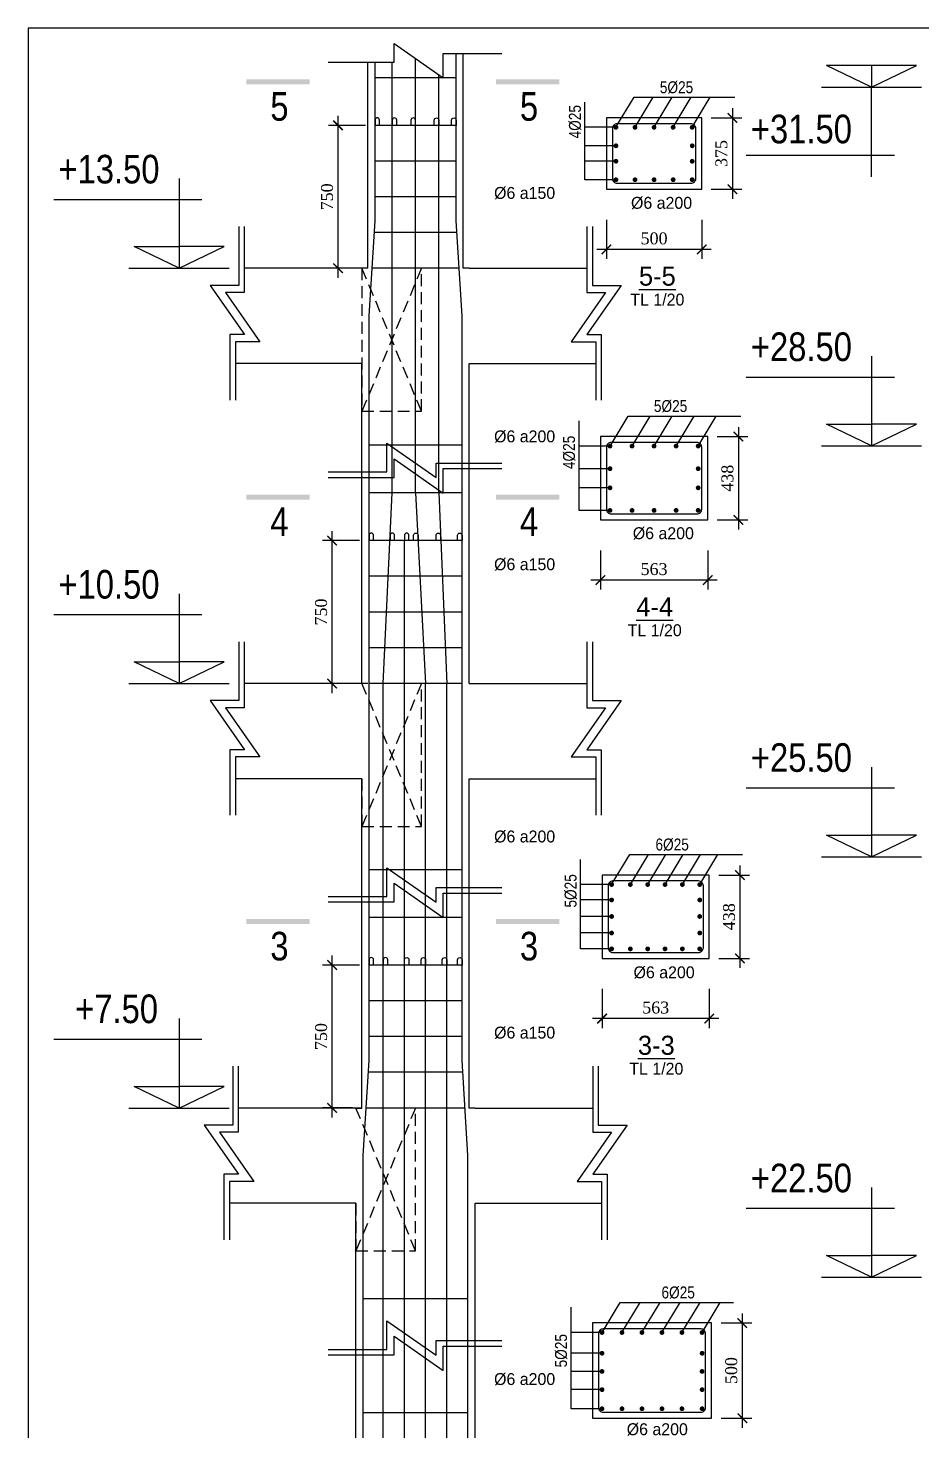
# Model space of a CAD drawing. Extents: x 394 to 12570, y -4198 to 1567.
# Drawn here: x 6755 to 6942.5, y -1353.7 to -1059.2 of the extents above; entities that cross this region are included whole.
import ezdxf

# ---------------------------------------------------------------- set-up
doc = ezdxf.new("R2010")
doc.units = 0
doc.header["$MEASUREMENT"] = 0
doc.linetypes.add('CENTER2', pattern=[1.125, 0.75, -0.125, 0.125, -0.125])
doc.linetypes.add('HIDDEN', pattern=[0.375, 0.25, -0.125])
doc.layers.get('0').update_dxf_attribs({"linetype": 'CONTINUOUS'})
doc.layers.get('DEFPOINTS').update_dxf_attribs({"linetype": 'CONTINUOUS'})
for name, color, linetype in [('cot', 8, 'CONTINUOUS'), ('DAI', 3, 'CONTINUOUS'), ('DUT', 9, 'CENTER2'), ('TEXT', 7, 'CONTINUOUS'), ('THEP', 6, 'CONTINUOUS'), ('TUONG', 7, 'CONTINUOUS')]:
    doc.layers.add(name, color=color, linetype=linetype)
doc.styles.add('DIM-NEW', font='')
doc.styles.add('style1', font='')
doc.styles.add('T1', font='romans.shx')
doc.styles.add('T2', font='')
doc.styles.get('DIM-NEW').set_extended_font_data('VNI-Helve-Condense')
doc.styles.get('style1').set_extended_font_data('VNI-Goudy')
doc.styles.get('T2').set_extended_font_data('VNI-Times')
doc.dimstyles.new('TL25', dxfattribs={"dimtxt": 2.5, "dimasz": 2, "dimexe": 2, "dimexo": 2, "dimgap": 1, "dimtad": 1, "dimdec": 0, "dimlfac": 25, "dimzin": 0, "dimdsep": 46, "dimtxsty": 'T2', "dimblk": 'ARCHTICK', "dimcen": 2.5, "dimdle": 2, "dimclrd": 1, "dimclre": 1, "dimclrt": 2, "dimadec": 0, "dimazin": 0, "dimtfac": 1, "dimtdec": 0, "dimtix": 1, "dimtofl": 0, "dimtmove": 0, "dimatfit": 0, "dimldrblk": 'ARCHTICK', "dimfxl": 1, "dimtolj": 1, "dimtzin": 0, "dimlwd": -1, "dimlwe": -1, "dimarcsym": 0})

# ---------------------------------------------------------------- blocks, each defined once
blk = doc.blocks.new('_ARCHTICK')
at = {"color": 0, "linetype": 'ByBlock', "const_width": 0.15}
blk.add_lwpolyline([(-0.5, -0.5), (0.5, 0.5)], dxfattribs=at)
blk = doc.blocks.new('*D95')
at = {"layer": 'cot', "color": 1, "transparency": 16777216}
for p, q in [((6876.31, -1099.49), (6876.31, -1107.72)), ((6896.31, -1099.49), (6896.31, -1107.72)), ((6898.31, -1105.72), (6874.31, -1105.72))]:
    blk.add_line(p, q, dxfattribs=at)
at = {"layer": 'DEFPOINTS', "color": 0, "transparency": 16777216}
for p in [(6876.31, -1097.49), (6896.31, -1097.49), (6876.31, -1105.72)]:
    blk.add_point(p, dxfattribs=at)
at = {"layer": 'cot', "color": 1, "transparency": 16777216, "xscale": 2, "yscale": 2, "zscale": 2, "rotation": 180}
blk.add_blockref('_ARCHTICK', (6876.31, -1105.72), dxfattribs=at)
at = {"layer": 'cot', "color": 1, "transparency": 16777216, "xscale": 2, "yscale": 2, "zscale": 2}
blk.add_blockref('_ARCHTICK', (6896.31, -1105.72), dxfattribs=at)
at = {"layer": 'cot', "color": 2, "lineweight": -2, "transparency": 16777216, "insert": (6886.31, -1103.42), "char_height": 2.5, "attachment_point": 5, "style": 'T2'}
blk.add_mtext('\\A1;500', dxfattribs=at)
blk = doc.blocks.new('*D94')
at = {"layer": 'cot', "color": 1, "transparency": 16777216}
for p, q in [((6902.75, -1076.09), (6902.75, -1095.09)), ((6898.31, -1078.09), (6904.75, -1078.09)), ((6898.31, -1093.09), (6904.75, -1093.09))]:
    blk.add_line(p, q, dxfattribs=at)
at = {"layer": 'DEFPOINTS', "color": 0, "transparency": 16777216}
for p in [(6896.31, -1078.09), (6896.31, -1093.09), (6902.75, -1093.09)]:
    blk.add_point(p, dxfattribs=at)
at = {"layer": 'cot', "color": 1, "transparency": 16777216, "xscale": 2, "yscale": 2, "zscale": 2}
for p, rotation in [((6902.75, -1078.09), 90), ((6902.75, -1093.09), 270)]:
    blk.add_blockref('_ARCHTICK', p, dxfattribs=dict(at, rotation=rotation))
at = {"layer": 'cot', "color": 2, "lineweight": -2, "transparency": 16777216, "insert": (6900.45, -1085.59), "char_height": 2.5, "attachment_point": 5, "rotation": 90, "style": 'T2'}
blk.add_mtext('\\A1;375', dxfattribs=at)
blk = doc.blocks.new('*D93')
at = {"layer": 'cot', "color": 1, "transparency": 16777216}
for p, q in [((6899.56, -1145), (6906, -1145)), ((6904, -1143), (6904, -1164.5)), ((6899.56, -1162.5), (6906, -1162.5))]:
    blk.add_line(p, q, dxfattribs=at)
at = {"layer": 'DEFPOINTS', "color": 0, "transparency": 16777216}
for p in [(6897.56, -1145), (6897.56, -1162.5), (6904, -1162.5)]:
    blk.add_point(p, dxfattribs=at)
at = {"layer": 'cot', "color": 1, "transparency": 16777216, "xscale": 2, "yscale": 2, "zscale": 2}
for p, rotation in [((6904, -1145), 90), ((6904, -1162.5), 270)]:
    blk.add_blockref('_ARCHTICK', p, dxfattribs=dict(at, rotation=rotation))
at = {"layer": 'cot', "color": 2, "lineweight": -2, "transparency": 16777216, "insert": (6901.72, -1153.75), "char_height": 2.5, "attachment_point": 5, "rotation": 90, "style": 'T2'}
blk.add_mtext('\\A1;438', dxfattribs=at)
blk = doc.blocks.new('*D92')
at = {"layer": 'cot', "color": 1, "transparency": 16777216}
for p, q in [((6875.06, -1168.91), (6875.06, -1177.14)), ((6897.56, -1168.91), (6897.56, -1177.14)), ((6899.56, -1175.14), (6873.06, -1175.14))]:
    blk.add_line(p, q, dxfattribs=at)
at = {"layer": 'DEFPOINTS', "color": 0, "transparency": 16777216}
for p in [(6875.06, -1166.91), (6897.56, -1166.91), (6875.06, -1175.14)]:
    blk.add_point(p, dxfattribs=at)
at = {"layer": 'cot', "color": 1, "transparency": 16777216, "xscale": 2, "yscale": 2, "zscale": 2, "rotation": 180}
blk.add_blockref('_ARCHTICK', (6875.06, -1175.14), dxfattribs=at)
at = {"layer": 'cot', "color": 1, "transparency": 16777216, "xscale": 2, "yscale": 2, "zscale": 2}
blk.add_blockref('_ARCHTICK', (6897.56, -1175.14), dxfattribs=at)
at = {"layer": 'cot', "color": 2, "lineweight": -2, "transparency": 16777216, "insert": (6886.31, -1172.84), "char_height": 2.5, "attachment_point": 5, "style": 'T2'}
blk.add_mtext('\\A1;563', dxfattribs=at)
blk = doc.blocks.new('*D91')
at = {"layer": 'cot', "color": 1, "transparency": 16777216}
for p, q in [((6875.4, -1260.95), (6875.4, -1269.18)), ((6897.9, -1260.95), (6897.9, -1269.18)), ((6899.9, -1267.18), (6873.4, -1267.18))]:
    blk.add_line(p, q, dxfattribs=at)
at = {"layer": 'DEFPOINTS', "color": 0, "transparency": 16777216}
for p in [(6875.4, -1258.95), (6897.9, -1258.95), (6875.4, -1267.18)]:
    blk.add_point(p, dxfattribs=at)
at = {"layer": 'cot', "color": 1, "transparency": 16777216, "xscale": 2, "yscale": 2, "zscale": 2, "rotation": 180}
blk.add_blockref('_ARCHTICK', (6875.4, -1267.18), dxfattribs=at)
at = {"layer": 'cot', "color": 1, "transparency": 16777216, "xscale": 2, "yscale": 2, "zscale": 2}
blk.add_blockref('_ARCHTICK', (6897.9, -1267.18), dxfattribs=at)
at = {"layer": 'cot', "color": 2, "lineweight": -2, "transparency": 16777216, "insert": (6886.65, -1264.88), "char_height": 2.5, "attachment_point": 5, "style": 'T2'}
blk.add_mtext('\\A1;563', dxfattribs=at)
blk = doc.blocks.new('*D90')
at = {"layer": 'cot', "color": 1, "transparency": 16777216}
for p, q in [((6904.33, -1235.05), (6904.33, -1256.55)), ((6899.9, -1237.05), (6906.33, -1237.05)), ((6899.9, -1254.55), (6906.33, -1254.55))]:
    blk.add_line(p, q, dxfattribs=at)
at = {"layer": 'DEFPOINTS', "color": 0, "transparency": 16777216}
for p in [(6897.9, -1237.05), (6897.9, -1254.55), (6904.33, -1254.55)]:
    blk.add_point(p, dxfattribs=at)
at = {"layer": 'cot', "color": 1, "transparency": 16777216, "xscale": 2, "yscale": 2, "zscale": 2}
for p, rotation in [((6904.33, -1237.05), 90), ((6904.33, -1254.55), 270)]:
    blk.add_blockref('_ARCHTICK', p, dxfattribs=dict(at, rotation=rotation))
at = {"layer": 'cot', "color": 2, "lineweight": -2, "transparency": 16777216, "insert": (6902.05, -1245.8), "char_height": 2.5, "attachment_point": 5, "rotation": 90, "style": 'T2'}
blk.add_mtext('\\A1;438', dxfattribs=at)
blk = doc.blocks.new('*D89')
at = {"layer": 'cot', "color": 1, "transparency": 16777216}
for p, q in [((6900.39, -1331.08), (6906.82, -1331.08)), ((6904.82, -1329.08), (6904.82, -1353.08)), ((6900.39, -1351.08), (6906.82, -1351.08))]:
    blk.add_line(p, q, dxfattribs=at)
at = {"layer": 'DEFPOINTS', "color": 0, "transparency": 16777216}
for p in [(6898.39, -1331.08), (6898.39, -1351.08), (6904.82, -1351.08)]:
    blk.add_point(p, dxfattribs=at)
at = {"layer": 'cot', "color": 1, "transparency": 16777216, "xscale": 2, "yscale": 2, "zscale": 2}
for p, rotation in [((6904.82, -1331.08), 90), ((6904.82, -1351.08), 270)]:
    blk.add_blockref('_ARCHTICK', p, dxfattribs=dict(at, rotation=rotation))
at = {"layer": 'cot', "color": 2, "lineweight": -2, "transparency": 16777216, "insert": (6902.52, -1341.08), "char_height": 2.5, "attachment_point": 5, "rotation": 90, "style": 'T2'}
blk.add_mtext('\\A1;500', dxfattribs=at)
blk = doc.blocks.new('*D83')
at = {"layer": 'DEFPOINTS', "color": 0, "transparency": 16777216}
for p in [(6818.75, -1255.95), (6826.51, -1255.95), (6825.01, -1285.95)]:
    blk.add_point(p, dxfattribs=at)
at = {"layer": 'TUONG', "color": 1, "transparency": 16777216}
for p, q in [((6818.75, -1287.95), (6818.75, -1253.95)), ((6824.51, -1255.95), (6816.75, -1255.95)), ((6823.01, -1285.95), (6816.75, -1285.95))]:
    blk.add_line(p, q, dxfattribs=at)
at = {"layer": 'TUONG', "color": 1, "transparency": 16777216, "xscale": 2, "yscale": 2, "zscale": 2}
for p, rotation in [((6818.75, -1255.95), 90), ((6818.75, -1285.95), 270)]:
    blk.add_blockref('_ARCHTICK', p, dxfattribs=dict(at, rotation=rotation))
at = {"layer": 'TUONG', "color": 2, "transparency": 16777216, "insert": (6816.45, -1270.95), "char_height": 2.5, "attachment_point": 5, "rotation": 90, "style": 'T2'}
blk.add_mtext('\\A1;750', dxfattribs=at)
blk = doc.blocks.new('*D82')
at = {"layer": 'DEFPOINTS', "color": 0, "transparency": 16777216}
for p in [(6818.75, -1166.84), (6826.51, -1166.84), (6825.01, -1196.84)]:
    blk.add_point(p, dxfattribs=at)
at = {"layer": 'TUONG', "color": 1, "transparency": 16777216}
for p, q in [((6818.75, -1198.84), (6818.75, -1164.84)), ((6824.51, -1166.84), (6816.75, -1166.84)), ((6823.01, -1196.84), (6816.75, -1196.84))]:
    blk.add_line(p, q, dxfattribs=at)
at = {"layer": 'TUONG', "color": 1, "transparency": 16777216, "xscale": 2, "yscale": 2, "zscale": 2}
for p, rotation in [((6818.75, -1166.84), 90), ((6818.75, -1196.84), 270)]:
    blk.add_blockref('_ARCHTICK', p, dxfattribs=dict(at, rotation=rotation))
at = {"layer": 'TUONG', "color": 2, "transparency": 16777216, "insert": (6816.45, -1181.84), "char_height": 2.5, "attachment_point": 5, "rotation": 90, "style": 'T2'}
blk.add_mtext('\\A1;750', dxfattribs=at)
blk = doc.blocks.new('*D81')
at = {"layer": 'DEFPOINTS', "color": 0, "transparency": 16777216}
for p in [(6820, -1079.68), (6827.76, -1079.68), (6826.26, -1109.68)]:
    blk.add_point(p, dxfattribs=at)
at = {"layer": 'TUONG', "color": 1, "transparency": 16777216}
for p, q in [((6820, -1111.68), (6820, -1077.68)), ((6825.76, -1079.68), (6818, -1079.68)), ((6824.26, -1109.68), (6818, -1109.68))]:
    blk.add_line(p, q, dxfattribs=at)
at = {"layer": 'TUONG', "color": 1, "transparency": 16777216, "xscale": 2, "yscale": 2, "zscale": 2}
for p, rotation in [((6820, -1079.68), 90), ((6820, -1109.68), 270)]:
    blk.add_blockref('_ARCHTICK', p, dxfattribs=dict(at, rotation=rotation))
at = {"layer": 'TUONG', "color": 2, "transparency": 16777216, "insert": (6817.7, -1094.68), "char_height": 2.5, "attachment_point": 5, "rotation": 90, "style": 'T2'}
blk.add_mtext('\\A1;750', dxfattribs=at)

msp = doc.modelspace()

# ---------------------------------------------------------------- linework, layer by layer
at = {"layer": 'cot', "lineweight": -2, "ltscale": 10}
for p, q in [((6871.806, -1091.086), (6871.806, -1074.793)), ((6878.311, -1080.086), (6882.115, -1073.778)), ((6882.115, -1073.778), (6903.271, -1073.778)), ((6882.311, -1080.086), (6886.115, -1073.778)), ((6886.311, -1080.086), (6890.115, -1073.778)), ((6890.311, -1080.086), (6894.115, -1073.778)), ((6894.311, -1080.086), (6898.115, -1073.778)), ((6878.311, -1080.086), (6871.806, -1080.086)), ((6878.311, -1083.966), (6871.806, -1083.966)), ((6878.311, -1087.206), (6871.806, -1087.206)), ((6878.311, -1091.086), (6871.806, -1091.086)), ((6870.559, -1160.504), (6870.559, -1141.712)), ((6877.064, -1147.004), (6880.868, -1140.696)), ((6880.868, -1140.696), (6904.524, -1140.696)), ((6881.689, -1147.004), (6885.493, -1140.696)), ((6886.314, -1147.004), (6890.118, -1140.696)), ((6890.939, -1147.004), (6894.743, -1140.696)), ((6895.564, -1147.004), (6899.368, -1140.696)), ((6877.064, -1147.004), (6870.559, -1147.004)), ((6877.064, -1151.743), (6870.559, -1151.743)), ((6877.064, -1155.766), (6870.559, -1155.766)), ((6877.064, -1160.504), (6870.559, -1160.504)), ((6870.893, -1252.548), (6870.893, -1233.755)), ((6877.397, -1239.048), (6881.201, -1232.74)), ((6881.201, -1232.74), (6904.857, -1232.74)), ((6881.331, -1239.048), (6885.135, -1232.74)), ((6884.973, -1239.048), (6888.777, -1232.74)), ((6888.614, -1239.048), (6892.418, -1232.74)), ((6892.256, -1239.048), (6896.06, -1232.74)), ((6895.897, -1239.048), (6899.701, -1232.74)), ((6877.397, -1239.048), (6870.893, -1239.048)), ((6877.397, -1242.277), (6870.893, -1242.277)), ((6877.397, -1245.746), (6870.893, -1245.746)), ((6877.397, -1249.215), (6870.893, -1249.215)), ((6877.397, -1252.548), (6870.893, -1252.548)), ((6868.882, -1349.081), (6868.882, -1327.789)), ((6875.386, -1333.081), (6879.19, -1326.773)), ((6879.19, -1326.773), (6902.983, -1326.773)), ((6879.579, -1333.081), (6883.383, -1326.773)), ((6883.772, -1333.081), (6887.576, -1326.773)), ((6887.965, -1333.081), (6891.769, -1326.773)), ((6892.158, -1333.081), (6895.962, -1326.773)), ((6896.386, -1333.081), (6900.19, -1326.773)), ((6875.386, -1333.081), (6868.882, -1333.081)), ((6875.386, -1337.437), (6868.882, -1337.437)), ((6875.386, -1341.256), (6868.882, -1341.256)), ((6875.386, -1345.075), (6868.882, -1345.075)), ((6875.386, -1349.081), (6868.882, -1349.081))]:
    msp.add_line(p, q, dxfattribs=at)
at = {"layer": 'DAI'}
for p, q in [((6844.759, -1069.684), (6827.759, -1069.684)), ((6844.759, -1079.684), (6827.759, -1079.684)), ((6844.759, -1087.184), (6827.759, -1087.184)), ((6844.759, -1094.684), (6827.759, -1094.684)), ((6844.915, -1102.184), (6827.602, -1102.184)), ((6845.384, -1109.684), (6827.134, -1109.684)), ((6846.009, -1146.841), (6826.509, -1146.841)), ((6846.009, -1156.841), (6826.509, -1156.841)), ((6846.009, -1166.841), (6826.509, -1166.841)), ((6846.009, -1174.341), (6826.509, -1174.341)), ((6846.009, -1181.841), (6826.509, -1181.841)), ((6846.009, -1189.341), (6826.509, -1189.341)), ((6846.009, -1196.841), (6826.509, -1196.841)), ((6846.009, -1235.952), (6826.509, -1235.952)), ((6846.009, -1245.952), (6826.509, -1245.952)), ((6846.009, -1255.952), (6826.509, -1255.952)), ((6846.009, -1263.452), (6826.509, -1263.452)), ((6846.009, -1270.952), (6826.509, -1270.952)), ((6846.165, -1278.452), (6826.352, -1278.452)), ((6846.634, -1285.952), (6825.884, -1285.952)), ((6825.259, -1325.952), (6847.259, -1325.952)), ((6825.259, -1349.854), (6847.259, -1349.854))]:
    msp.add_line(p, q, dxfattribs=at)
for points in [[(6894.061, -1091.836, 0.4142136), (6895.061, -1090.836), (6895.061, -1080.336, 0.4142136), (6894.061, -1079.336), (6878.561, -1079.336, 0.4142136), (6877.561, -1080.336), (6877.561, -1090.836, 0.4142136), (6878.561, -1091.836)], [(6895.314, -1161.254, 0.4142136), (6896.314, -1160.254), (6896.314, -1147.254, 0.4142136), (6895.314, -1146.254), (6877.314, -1146.254, 0.4142136), (6876.314, -1147.254), (6876.314, -1160.254, 0.4142136), (6877.314, -1161.254)], [(6895.647, -1253.298, 0.4142136), (6896.647, -1252.298), (6896.647, -1239.298, 0.4142136), (6895.647, -1238.298), (6877.647, -1238.298, 0.4142136), (6876.647, -1239.298), (6876.647, -1252.298, 0.4142136), (6877.647, -1253.298)], [(6896.136, -1349.831, 0.4142136), (6897.136, -1348.831), (6897.136, -1333.331, 0.4142136), (6896.136, -1332.331), (6875.636, -1332.331, 0.4142136), (6874.636, -1333.331), (6874.636, -1348.831, 0.4142136), (6875.636, -1349.831)]]:
    msp.add_lwpolyline(points, format="xyb", close=True, dxfattribs=at)
at = {"layer": 'DUT', "linetype": 'HIDDEN', "ltscale": 10}
for p, q in [((6837.509, -1109.684), (6825.009, -1139.684)), ((6837.509, -1139.684), (6825.009, -1109.684)), ((6837.509, -1196.841), (6825.009, -1226.841)), ((6837.509, -1226.841), (6825.009, -1196.841)), ((6836.259, -1315.952), (6823.759, -1285.952)), ((6836.259, -1285.952), (6823.759, -1315.952))]:
    msp.add_line(p, q, dxfattribs=at)
for points in [[(6825.009, -1109.684), (6825.009, -1139.684), (6837.509, -1139.684), (6837.509, -1109.684), (6825.009, -1109.684)], [(6825.009, -1216.841), (6825.009, -1226.841), (6837.509, -1226.841), (6837.509, -1196.841), (6825.009, -1196.841)], [(6823.759, -1305.952), (6823.759, -1315.952), (6836.259, -1315.952), (6836.259, -1285.952), (6823.759, -1285.952)]]:
    msp.add_lwpolyline(points, dxfattribs=at)
at = {"layer": 'TEXT', "ltscale": 10}
for points in [[(6814.044, -1071.062), (6814.044, -1070.012), (6800.74, -1071.062), (6800.74, -1070.012)], [(6866.418, -1071.062), (6866.418, -1070.012), (6853.113, -1071.062), (6853.113, -1070.012)], [(6814.044, -1158.22), (6814.044, -1157.17), (6800.74, -1158.22), (6800.74, -1157.17)], [(6866.418, -1158.22), (6866.418, -1157.17), (6853.113, -1158.22), (6853.113, -1157.17)], [(6814.044, -1247.331), (6814.044, -1246.281), (6800.74, -1247.331), (6800.74, -1246.281)], [(6866.418, -1247.331), (6866.418, -1246.281), (6853.113, -1247.331), (6853.113, -1246.281)]]:
    msp.add_trace(points, dxfattribs=at)
at = {"layer": 'THEP', "ltscale": 10}
for p, q in [((6836.238, -1156.841), (6836.241, -1065.622)), ((6844.759, -1099.684), (6844.759, -1064.564)), ((6827.759, -1099.684), (6827.759, -1066.405)), ((6831.363, -1156.841), (6831.363, -1066.405)), ((6841.134, -1156.841), (6841.134, -1069.034)), ((6826.509, -1119.684), (6827.759, -1099.684)), ((6846.009, -1119.684), (6844.759, -1099.684)), ((6829.479, -1196.841), (6831.384, -1156.841)), ((6836.259, -1156.841), (6838.374, -1196.841)), ((6841.134, -1156.841), (6842.815, -1196.841)), ((6833.926, -1359.854), (6833.926, -1166.841)), ((6829.479, -1359.854), (6829.479, -1196.841)), ((6838.374, -1359.854), (6838.374, -1196.841)), ((6842.815, -1359.854), (6842.815, -1196.841))]:
    msp.add_line(p, q, dxfattribs=at)
for points in [[(6828.696, -1079.677), (6828.696, -1078.55, 1), (6827.759, -1078.55), (6827.759, -1079.666)], [(6832.3, -1079.694), (6832.3, -1078.567, 1), (6831.363, -1078.567), (6831.363, -1079.684)], [(6836.238, -1079.707), (6836.238, -1078.58, 1), (6835.3, -1078.58), (6835.3, -1079.696)], [(6840.196, -1079.694), (6840.196, -1078.567, -1), (6841.134, -1078.567), (6841.134, -1079.684)], [(6843.821, -1079.694), (6843.821, -1078.567, -1), (6844.759, -1078.567), (6844.759, -1079.684)], [(6827.446, -1166.852), (6827.446, -1165.725, 1), (6826.509, -1165.725), (6826.509, -1166.841)], [(6831.845, -1166.852), (6831.845, -1165.725, 1), (6830.907, -1165.725), (6830.907, -1166.841)], [(6834.864, -1166.852), (6834.864, -1165.725, 1), (6833.926, -1165.725), (6833.926, -1166.841)], [(6835.85, -1166.852), (6835.85, -1165.725, -1), (6836.787, -1165.725), (6836.787, -1166.841)], [(6840.577, -1166.852), (6840.577, -1165.725, -1), (6841.514, -1165.725), (6841.514, -1166.841)], [(6845.071, -1166.852), (6845.071, -1165.725, -1), (6846.009, -1165.725), (6846.009, -1166.841)], [(6827.446, -1255.962), (6827.446, -1254.835, 1), (6826.509, -1254.835), (6826.509, -1255.952)], [(6830.416, -1255.962), (6830.416, -1254.835, 1), (6829.479, -1254.835), (6829.479, -1255.952)], [(6833.926, -1255.962), (6833.926, -1254.835, -1), (6834.864, -1254.835), (6834.864, -1255.952)], [(6837.436, -1255.962), (6837.436, -1254.835, -1), (6838.374, -1254.835), (6838.374, -1255.952)], [(6841.877, -1255.962), (6841.877, -1254.835, -1), (6842.815, -1254.835), (6842.815, -1255.952)], [(6845.071, -1255.962), (6845.071, -1254.835, -1), (6846.009, -1254.835), (6846.009, -1255.952)]]:
    msp.add_lwpolyline(points, format="xyb", dxfattribs=at)
at = {"layer": 'THEP', "const_width": 0.5}
for points in [[(6878.311, -1079.836, -1), (6878.311, -1080.336, -1)], [(6882.311, -1079.836, -1), (6882.311, -1080.336, -1)], [(6886.311, -1079.836, 1), (6886.311, -1080.336, 1)], [(6890.311, -1079.836, 1), (6890.311, -1080.336, 1)], [(6894.311, -1079.836, 1), (6894.311, -1080.336, 1)], [(6878.311, -1083.716, -1), (6878.311, -1084.216, -1)], [(6894.311, -1083.716, 1), (6894.311, -1084.216, 1)], [(6878.311, -1087.456, 1), (6878.311, -1086.956, 1)], [(6894.311, -1087.456, -1), (6894.311, -1086.956, -1)], [(6878.311, -1091.336, 1), (6878.311, -1090.836, 1)], [(6882.311, -1091.336, 1), (6882.311, -1090.836, 1)], [(6886.311, -1091.336, -1), (6886.311, -1090.836, -1)], [(6890.311, -1091.336, -1), (6890.311, -1090.836, -1)], [(6894.311, -1091.336, -1), (6894.311, -1090.836, -1)], [(6877.064, -1146.754, -1), (6877.064, -1147.254, -1)], [(6881.689, -1146.754, 1), (6881.689, -1147.254, 1)], [(6886.314, -1146.754, -1), (6886.314, -1147.254, -1)], [(6890.939, -1146.754, -1), (6890.939, -1147.254, -1)], [(6895.564, -1146.754, 1), (6895.564, -1147.254, 1)], [(6877.064, -1151.493, -1), (6877.064, -1151.993, -1)], [(6895.564, -1151.493, 1), (6895.564, -1151.993, 1)], [(6877.064, -1156.016, 1), (6877.064, -1155.516, 1)], [(6895.564, -1156.016, -1), (6895.564, -1155.516, -1)], [(6877.064, -1160.754, 1), (6877.064, -1160.254, 1)], [(6881.689, -1160.754, -1), (6881.689, -1160.254, -1)], [(6886.314, -1160.754, 1), (6886.314, -1160.254, 1)], [(6890.939, -1160.754, 1), (6890.939, -1160.254, 1)], [(6895.564, -1160.754, -1), (6895.564, -1160.254, -1)], [(6877.397, -1238.798, -1), (6877.397, -1239.298, -1)], [(6881.331, -1238.798, -1), (6881.331, -1239.298, -1)], [(6884.973, -1238.798, -1), (6884.973, -1239.298, -1)], [(6888.614, -1238.798, -1), (6888.614, -1239.298, -1)], [(6892.256, -1238.798, -1), (6892.256, -1239.298, -1)], [(6895.897, -1238.798, 1), (6895.897, -1239.298, 1)], [(6877.397, -1242.527, 1), (6877.397, -1242.027, 1)], [(6895.897, -1242.527, -1), (6895.897, -1242.027, -1)], [(6877.397, -1245.996, 1), (6877.397, -1245.496, 1)], [(6895.897, -1245.996, -1), (6895.897, -1245.496, -1)], [(6877.397, -1249.465, 1), (6877.397, -1248.965, 1)], [(6895.897, -1249.465, -1), (6895.897, -1248.965, -1)], [(6877.397, -1252.798, 1), (6877.397, -1252.298, 1)], [(6881.331, -1252.798, 1), (6881.331, -1252.298, 1)], [(6884.973, -1252.798, 1), (6884.973, -1252.298, 1)], [(6888.614, -1252.798, 1), (6888.614, -1252.298, 1)], [(6892.256, -1252.798, 1), (6892.256, -1252.298, 1)], [(6895.897, -1252.798, -1), (6895.897, -1252.298, -1)], [(6875.386, -1332.831, -1), (6875.386, -1333.331, -1)], [(6879.579, -1332.831, -1), (6879.579, -1333.331, -1)], [(6883.772, -1332.831, -1), (6883.772, -1333.331, -1)], [(6887.965, -1332.831, -1), (6887.965, -1333.331, -1)], [(6892.158, -1332.831, -1), (6892.158, -1333.331, -1)], [(6896.386, -1332.831, 1), (6896.386, -1333.331, 1)], [(6875.386, -1337.687, 1), (6875.386, -1337.187, 1)], [(6896.386, -1337.687, -1), (6896.386, -1337.187, -1)], [(6875.386, -1341.506, 1), (6875.386, -1341.006, 1)], [(6896.386, -1341.506, -1), (6896.386, -1341.006, -1)], [(6875.386, -1345.325, 1), (6875.386, -1344.825, 1)], [(6896.386, -1345.325, -1), (6896.386, -1344.825, -1)], [(6875.386, -1349.331, 1), (6875.386, -1348.831, 1)], [(6879.579, -1349.331, 1), (6879.579, -1348.831, 1)], [(6883.772, -1349.331, 1), (6883.772, -1348.831, 1)], [(6887.965, -1349.331, 1), (6887.965, -1348.831, 1)], [(6892.158, -1349.331, 1), (6892.158, -1348.831, 1)], [(6896.386, -1349.331, -1), (6896.386, -1348.831, -1)]]:
    msp.add_lwpolyline(points, format="xyb", close=True, dxfattribs=at)
at = {"layer": 'THEP', "ltscale": 10}
for points in [[(6825.259, -1528.862), (6825.259, -1295.952), (6826.509, -1275.952), (6826.509, -1119.684)], [(6847.259, -1528.862), (6847.259, -1295.952), (6846.009, -1275.952), (6846.009, -1119.684)]]:
    msp.add_lwpolyline(points, dxfattribs=at)
at = {"layer": 'TUONG'}
for p, q in [((6846.259, -1109.684), (6846.259, -1064.564)), ((6826.259, -1109.684), (6826.259, -1066.405)), ((6931.923, -1071.638), (6922.48, -1067.09)), ((6941.365, -1067.09), (6922.48, -1067.09)), ((6931.923, -1067.09), (6931.923, -1071.638)), ((6931.923, -1071.638), (6941.365, -1067.09)), ((6921.421, -1071.638), (6942.425, -1071.638)), ((6931.923, -1090.461), (6931.923, -1071.638)), ((6936.74, -1086.029), (6905.643, -1086.029)), ((6786.63, -1090.861), (6786.63, -1109.684)), ((6791.447, -1095.293), (6760.351, -1095.293)), ((6777.187, -1105.136), (6786.63, -1105.136)), ((6786.63, -1109.684), (6777.187, -1105.136)), ((6786.63, -1105.136), (6786.63, -1109.684)), ((6796.073, -1105.136), (6786.63, -1105.136)), ((6786.63, -1109.684), (6796.073, -1105.136)), ((6776.128, -1109.684), (6797.132, -1109.684)), ((6825.009, -1109.684), (6800.301, -1109.684)), ((6826.259, -1109.684), (6825.009, -1109.684)), ((6847.509, -1109.684), (6846.259, -1109.684)), ((6847.509, -1109.684), (6872.216, -1109.684)), ((6825.009, -1129.684), (6798.46, -1129.684)), ((6825.009, -1196.841), (6825.009, -1129.684)), ((6847.509, -1129.684), (6874.058, -1129.684)), ((6847.509, -1196.841), (6847.509, -1129.684)), ((6931.923, -1128.138), (6931.923, -1146.961)), ((6936.74, -1132.57), (6905.643, -1132.57)), ((6922.48, -1142.413), (6931.923, -1142.413)), ((6931.923, -1146.961), (6922.48, -1142.413)), ((6931.923, -1142.413), (6931.923, -1146.961)), ((6941.365, -1142.413), (6931.923, -1142.413)), ((6931.923, -1146.961), (6941.365, -1142.413)), ((6921.421, -1146.961), (6942.425, -1146.961)), ((6786.63, -1178.019), (6786.63, -1196.841)), ((6791.447, -1182.451), (6760.351, -1182.451)), ((6777.187, -1192.293), (6786.63, -1192.293)), ((6786.63, -1196.841), (6777.187, -1192.293)), ((6786.63, -1192.293), (6786.63, -1196.841)), ((6796.073, -1192.293), (6786.63, -1192.293)), ((6786.63, -1196.841), (6796.073, -1192.293)), ((6776.128, -1196.841), (6797.132, -1196.841)), ((6825.009, -1196.841), (6800.301, -1196.841)), ((6847.509, -1196.841), (6872.216, -1196.841)), ((6931.923, -1214.376), (6931.923, -1233.199)), ((6825.009, -1216.841), (6798.46, -1216.841)), ((6825.009, -1285.952), (6825.009, -1216.841)), ((6847.509, -1285.952), (6847.509, -1216.841)), ((6847.509, -1216.841), (6874.058, -1216.841)), ((6936.74, -1218.809), (6905.643, -1218.809)), ((6922.48, -1228.651), (6931.923, -1228.651)), ((6931.923, -1233.199), (6922.48, -1228.651)), ((6931.923, -1228.651), (6931.923, -1233.199)), ((6941.365, -1228.651), (6931.923, -1228.651)), ((6931.923, -1233.199), (6941.365, -1228.651)), ((6921.421, -1233.199), (6942.425, -1233.199)), ((6786.63, -1267.13), (6786.63, -1285.952)), ((6791.447, -1271.562), (6760.351, -1271.562)), ((6777.187, -1281.404), (6786.63, -1281.404)), ((6786.63, -1285.952), (6777.187, -1281.404)), ((6786.63, -1281.404), (6786.63, -1285.952)), ((6796.073, -1281.404), (6786.63, -1281.404)), ((6786.63, -1285.952), (6796.073, -1281.404)), ((6776.128, -1285.952), (6797.132, -1285.952)), ((6823.759, -1285.952), (6799.051, -1285.952)), ((6823.759, -1285.952), (6825.009, -1285.952)), ((6848.759, -1285.952), (6847.509, -1285.952)), ((6848.759, -1285.952), (6873.466, -1285.952)), ((6931.923, -1302.645), (6931.923, -1321.467)), ((6823.759, -1305.952), (6797.21, -1305.952)), ((6823.759, -1399.854), (6823.759, -1305.952)), ((6848.759, -1399.854), (6848.759, -1305.952)), ((6848.759, -1305.952), (6875.308, -1305.952)), ((6936.74, -1307.077), (6905.643, -1307.077)), ((6922.48, -1316.919), (6931.923, -1316.919)), ((6931.923, -1321.467), (6922.48, -1316.919)), ((6931.923, -1316.919), (6931.923, -1321.467)), ((6941.365, -1316.919), (6931.923, -1316.919)), ((6931.923, -1321.467), (6941.365, -1316.919)), ((6921.421, -1321.467), (6942.425, -1321.467))]:
    msp.add_line(p, q, dxfattribs=at)
msp.add_lwpolyline([(7051.951, -1059.246), (6754.951, -1059.246), (6754.951, -1537.745), (7051.951, -1537.745)], close=True, dxfattribs=at)
for points in [[(6817.896, -1066.405), (6831.75, -1066.405), (6831.75, -1062.49), (6842.085, -1069.697), (6842.085, -1064.564), (6854.338, -1064.564)], [(6896.311, -1078.086), (6896.311, -1078.086), (6876.311, -1078.086), (6876.311, -1093.086), (6896.311, -1093.086), (6896.311, -1093.086)], [(6896.311, -1093.086), (6896.311, -1078.086)], [(6799.155, -1100.902), (6799.155, -1113.256), (6793.131, -1113.256), (6800.338, -1123.592), (6797.313, -1123.592), (6797.313, -1137.345)], [(6800.301, -1100.902), (6800.301, -1114.756), (6796.386, -1114.756), (6803.593, -1125.092), (6798.46, -1125.092), (6798.46, -1137.345)], [(6872.216, -1100.902), (6872.216, -1114.756), (6876.132, -1114.756), (6868.924, -1125.092), (6874.058, -1125.092), (6874.058, -1137.345)], [(6873.363, -1100.902), (6873.363, -1113.256), (6879.386, -1113.256), (6872.179, -1123.592), (6875.204, -1123.592), (6875.204, -1137.345)], [(6897.564, -1145.004), (6897.564, -1145.004), (6875.064, -1145.004), (6875.064, -1162.504), (6897.564, -1162.504), (6897.564, -1162.504)], [(6897.564, -1162.504), (6897.564, -1145.004)], [(6817.896, -1152.417), (6830.25, -1152.417), (6830.25, -1146.393), (6840.585, -1153.6), (6840.585, -1150.575), (6854.338, -1150.575)], [(6817.896, -1153.563), (6831.75, -1153.563), (6831.75, -1149.648), (6842.085, -1156.855), (6842.085, -1151.722), (6854.338, -1151.722)], [(6799.155, -1188.06), (6799.155, -1200.414), (6793.131, -1200.414), (6800.338, -1210.749), (6797.313, -1210.749), (6797.313, -1224.503)], [(6800.301, -1188.06), (6800.301, -1201.914), (6796.386, -1201.914), (6803.593, -1212.249), (6798.46, -1212.249), (6798.46, -1224.503)], [(6872.216, -1188.06), (6872.216, -1201.914), (6876.132, -1201.914), (6868.924, -1212.249), (6874.058, -1212.249), (6874.058, -1224.503)], [(6873.363, -1188.06), (6873.363, -1200.414), (6879.386, -1200.414), (6872.179, -1210.749), (6875.204, -1210.749), (6875.204, -1224.503)], [(6817.896, -1241.527), (6830.25, -1241.527), (6830.25, -1235.504), (6840.585, -1242.711), (6840.585, -1239.686), (6854.338, -1239.686)], [(6817.896, -1242.674), (6831.75, -1242.674), (6831.75, -1238.758), (6842.085, -1245.966), (6842.085, -1240.832), (6854.338, -1240.832)], [(6897.897, -1237.048), (6897.897, -1237.048), (6875.397, -1237.048), (6875.397, -1254.548), (6897.897, -1254.548), (6897.897, -1254.548)], [(6897.897, -1254.548), (6897.897, -1237.048)], [(6797.905, -1277.171), (6797.905, -1289.525), (6791.881, -1289.525), (6799.088, -1299.86), (6796.063, -1299.86), (6796.063, -1313.613)], [(6799.051, -1277.171), (6799.051, -1291.025), (6795.136, -1291.025), (6802.343, -1301.36), (6797.21, -1301.36), (6797.21, -1313.613)], [(6873.466, -1277.171), (6873.466, -1291.025), (6877.382, -1291.025), (6870.174, -1301.36), (6875.308, -1301.36), (6875.308, -1313.613)], [(6874.613, -1277.171), (6874.613, -1289.525), (6880.636, -1289.525), (6873.429, -1299.86), (6876.454, -1299.86), (6876.454, -1313.613)], [(6817.896, -1336.634), (6830.25, -1336.634), (6830.25, -1330.61), (6840.585, -1337.818), (6840.585, -1334.792), (6854.338, -1334.792)], [(6898.386, -1331.081), (6898.386, -1331.081), (6873.386, -1331.081), (6873.386, -1351.081), (6898.386, -1351.081), (6898.386, -1351.081)], [(6898.386, -1351.081), (6898.386, -1331.081)], [(6817.896, -1337.781), (6831.75, -1337.781), (6831.75, -1333.865), (6842.085, -1341.072), (6842.085, -1335.939), (6854.338, -1335.939)]]:
    msp.add_lwpolyline(points, dxfattribs=at)
for points in [[(6922.48, -1067.09), (6931.923, -1067.09), (6931.923, -1071.638), (6922.48, -1067.09)], [(6777.187, -1105.136), (6786.63, -1105.136), (6786.63, -1109.684), (6777.187, -1105.136)], [(6922.48, -1142.413), (6931.923, -1142.413), (6931.923, -1146.961), (6922.48, -1142.413)], [(6777.187, -1192.293), (6786.63, -1192.293), (6786.63, -1196.841), (6777.187, -1192.293)], [(6922.48, -1228.651), (6931.923, -1228.651), (6931.923, -1233.199), (6922.48, -1228.651)], [(6777.187, -1281.404), (6786.63, -1281.404), (6786.63, -1285.952), (6777.187, -1281.404)], [(6922.48, -1316.919), (6931.923, -1316.919), (6931.923, -1321.467), (6922.48, -1316.919)]]:
    msp.add_solid(points, dxfattribs=at)

# ---------------------------------------------------------------- texts
at = {"layer": 'TEXT', "style": 'DIM-NEW'}
for s, p in [('5%%25425', (6887.519, -1072.923)), ('5%%25425', (6886.272, -1139.842)), ('6%%25425', (6886.605, -1231.885)), ('6%%25425', (6887.865, -1325.918))]:
    e = msp.add_text(s, height=2.5, dxfattribs=at)
    e.set_placement(p)
    e.dxf.unprotected_set("ltscale", 0)
at = {"layer": 'TEXT', "ltscale": 10}
for s, height, style, p in [('5', 6, 'DIM-NEW', (6805.787, -1078.701)), ('5', 6, 'DIM-NEW', (6858.161, -1078.701)), ('%%2546 a150', 2.5, 'style1', (6852.737, -1095.107)), ('%%2546 a200', 2.5, 'style1', (6881.469, -1097.19)), ('%%2546 a200', 2.5, 'style1', (6852.737, -1146.213)), ('4', 6, 'DIM-NEW', (6805.787, -1165.859)), ('4', 6, 'DIM-NEW', (6858.161, -1165.859)), ('%%2546 a200', 2.5, 'style1', (6881.843, -1166.541)), ('%%2546 a150', 2.5, 'style1', (6852.737, -1173.055)), ('%%2546 a200', 2.5, 'style1', (6852.737, -1230.203)), ('3', 6, 'DIM-NEW', (6805.787, -1254.97)), ('3', 6, 'DIM-NEW', (6858.161, -1254.97)), ('%%2546 a200', 2.5, 'style1', (6882.001, -1258.719)), ('%%2546 a150', 2.5, 'style1', (6852.737, -1271.376)), ('%%2546 a200', 2.5, 'style1', (6852.737, -1344.104)), ('%%2546 a200', 2.5, 'style1', (6880.574, -1354.635))]:
    msp.add_text(s, height=height, dxfattribs=dict(at, style=style)).set_placement(p)
at = {"layer": 'TEXT', "style": 'DIM-NEW'}
for s, p in [('4%%25425', (6870.951, -1082.411)), ('4%%25425', (6869.704, -1151.83)), ('5%%25425', (6870.038, -1243.873)), ('5%%25425', (6868.027, -1340.406))]:
    e = msp.add_text(s, height=2.5, rotation=90, dxfattribs=at)
    e.set_placement(p)
    e.dxf.unprotected_set("ltscale", 0)
for s, p in [('+31.50', (6906.615, -1083.44)), ('+13.50', (6761.322, -1091.865)), ('+28.50', (6906.615, -1129.142)), ('+10.50', (6761.322, -1179.022)), ('+25.50', (6906.615, -1215.38)), ('+7.50', (6764.829, -1268.133)), ('+22.50', (6906.615, -1303.648))]:
    msp.add_text(s, height=6, dxfattribs=at).set_placement(p)
at = {"layer": 'TEXT', "char_height": 4, "width": 20.53333, "attachment_point": 5, "line_spacing_factor": 0.85, "style": 'T1'}
for s, insert in [('{\\fVNI-Aptima|b0|i0|c0|p2;\\L5-5\\P\\H0.625x;\\lTL 1/20}', (6886.998, -1113.423)), ('{\\fVNI-Aptima|b0|i0|c0|p2;\\L4-4\\P\\H0.625x;\\lTL 1/20}', (6886.444, -1182.842)), ('{\\fVNI-Aptima|b0|i0|c0|p2;\\L3-3\\P\\H0.625x;\\lTL 1/20}', (6886.778, -1274.885))]:
    msp.add_mtext(s, dxfattribs=dict(at, insert=insert))

# ---------------------------------------------------------------- dimensions: what is measured, and where the dimension line sits
at = {"layer": 'cot', "lineweight": -2, "ltscale": 10}
for base, p1, p2, picture, middle in [((6902.746, -1093.086), (6896.311, -1078.086), (6896.311, -1093.086), '*D94', (6900.446, -1085.586)), ((6903.998996824, -1162.50443269), (6897.563693762, -1145.00443269), (6897.563693762, -1162.50443269), '*D93', (6901.719323233, -1153.75443269)), ((6904.33243271, -1254.547692485), (6897.897129648, -1237.047692485), (6897.897129648, -1254.547692485), '*D90', (6902.05275912, -1245.797692485)), ((6904.821, -1351.081), (6898.386, -1331.081), (6898.386, -1351.081), '*D89', (6902.521, -1341.081))]:
    dim = msp.add_linear_dim(base=base, p1=p1, p2=p2, angle=90, dimstyle='TL25', dxfattribs=at)
    dim.commit()
    dim.dimension.update_dxf_attribs({"geometry": picture, "text_midpoint": middle})
for base, p1, p2, picture, middle in [((6876.311, -1105.723), (6896.311, -1097.49), (6876.311, -1097.49), '*D95', (6886.311, -1103.423)), ((6875.063693762, -1175.141635343), (6897.563693762, -1166.908115009), (6875.063693762, -1166.908115009), '*D92', (6886.313693762, -1172.841561159)), ((6875.397129648, -1267.184895138), (6897.897129648, -1258.951374804), (6875.397129648, -1258.951374804), '*D91', (6886.647129648, -1264.884820954))]:
    dim = msp.add_linear_dim(base=base, p1=p1, p2=p2, dimstyle='TL25', dxfattribs=at)
    dim.commit()
    dim.dimension.update_dxf_attribs({"geometry": picture, "text_midpoint": middle})
at = {"layer": 'TUONG'}
for base, p1, p2, picture, middle in [((6819.997, -1079.684), (6826.259, -1109.684), (6827.759, -1079.684), '*D81', (6817.697, -1094.684)), ((6818.747, -1166.841), (6825.009, -1196.841), (6826.509, -1166.841), '*D82', (6816.447, -1181.841)), ((6818.747, -1255.952), (6825.009, -1285.952), (6826.509, -1255.952), '*D83', (6816.447, -1270.952))]:
    dim = msp.add_linear_dim(base=base, p1=p1, p2=p2, angle=90, dimstyle='TL25', dxfattribs=at)
    dim.commit()
    dim.dimension.update_dxf_attribs({"geometry": picture, "text_midpoint": middle})

doc.saveas('drawing.dxf')
